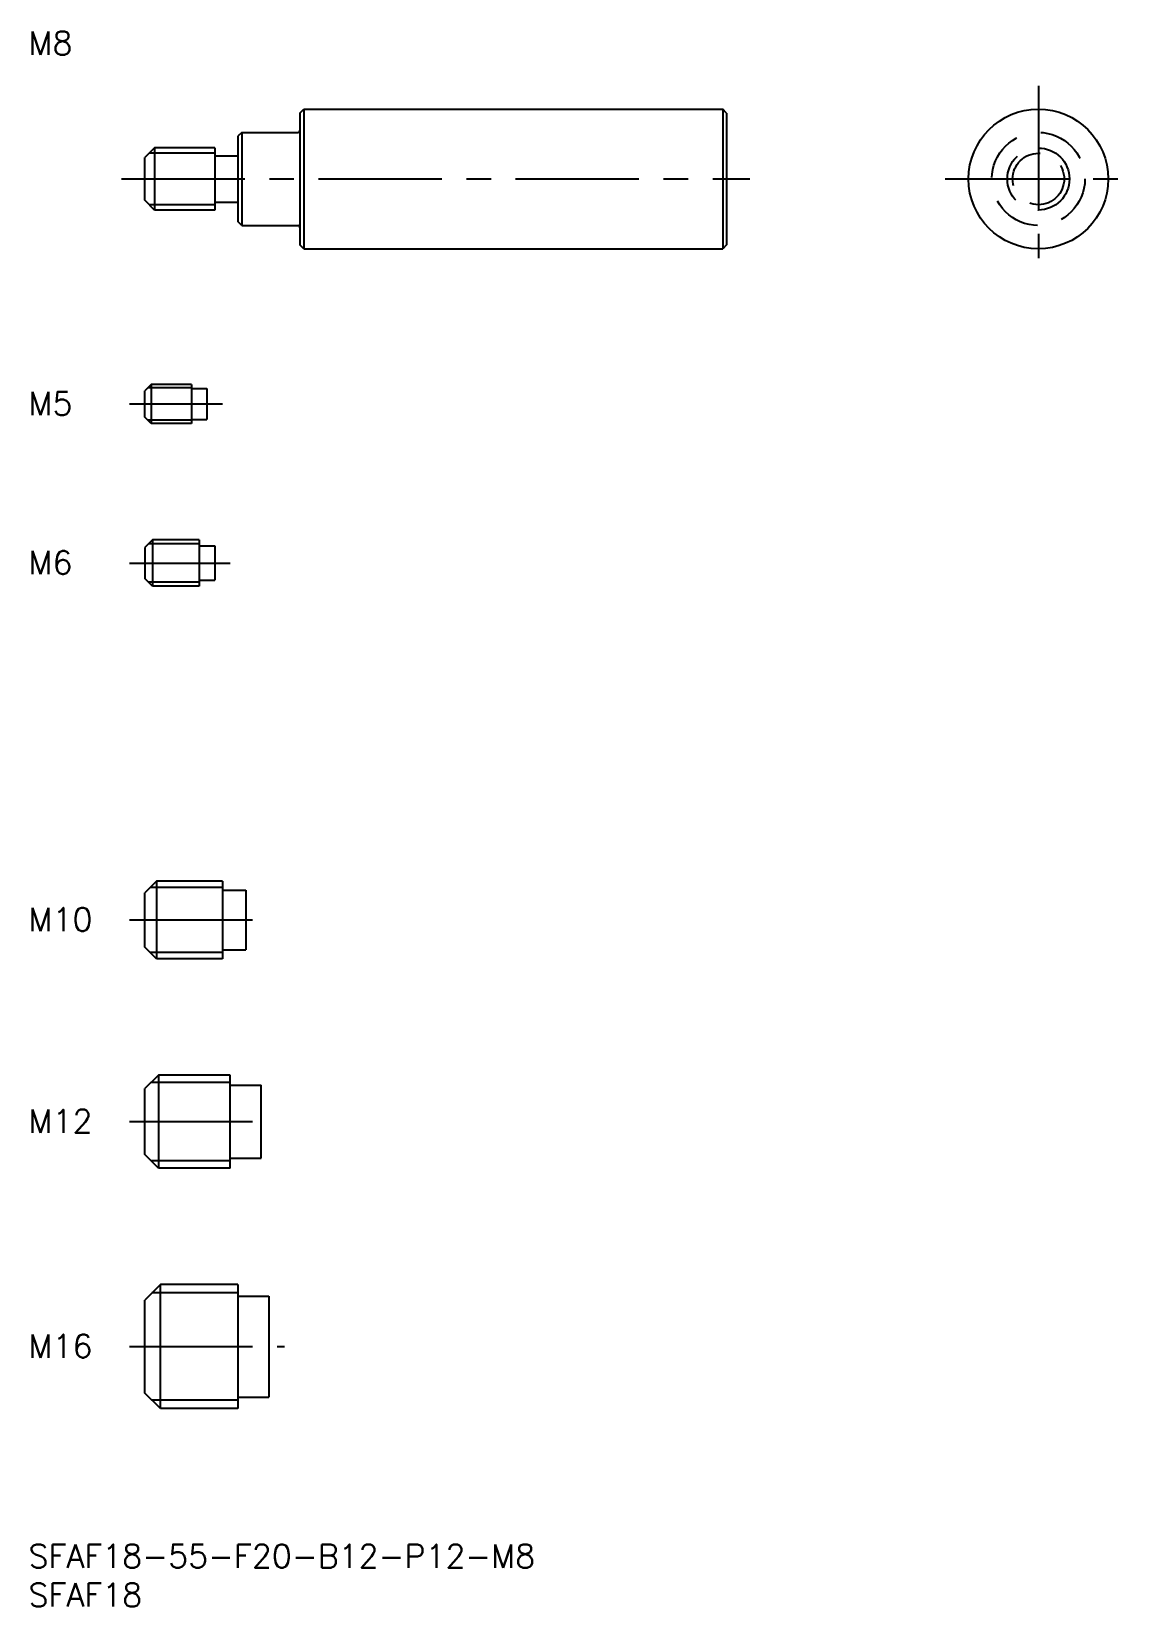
# Model space of a CAD drawing. Extents: x 0 to 142, y -8 to 195.
import ezdxf

# ---------------------------------------------------------------- set-up
doc = ezdxf.new("R2010")
doc.units = 0
doc.header["$LTSCALE"] = 0.5
doc.linetypes.add('CENTER', pattern=[50.8, 31.75, -6.35, 6.35, -6.35])
doc.linetypes.add('DASHED', pattern=[19.05, 12.7, -6.35])
for name, color, linetype in [('MSM_CENTER', 1, 'CENTER'), ('MSM_CONTINUOUS', 7, 'CONTINUOUS'), ('MSM_DASHED', 4, 'DASHED'), ('MSM_NARROW', 5, 'CONTINUOUS'), ('MSM_PART_NUMBER', 7, 'CONTINUOUS')]:
    doc.layers.add(name, color=color, linetype=linetype)
doc.styles.get("Standard").update_dxf_attribs({"font": 'txt.shx', "height": 1, "bigfont": 'bigfont.shx'})

# ---------------------------------------------------------------- blocks, each defined once
blk = doc.blocks.new('*U14')
at = {"layer": 'MSM_PART_NUMBER'}
blk.add_text('SFAF18-55-F20-B12-P12-M8', height=3, dxfattribs=at).set_placement((0, -3))
blk = doc.blocks.new('*U15')
at = {"layer": 'MSM_PART_NUMBER'}
blk.add_text('SFAF18', height=3, dxfattribs=at).set_placement((0, -8))
blk = doc.blocks.new('*U16')
at = {"layer": 'MSM_PART_NUMBER'}
blk.add_text('M16', height=3, dxfattribs=at).set_placement((0, 24.06))
blk = doc.blocks.new('*U17')
at = {"layer": 'MSM_PART_NUMBER'}
blk.add_text('M12', height=3, dxfattribs=at).set_placement((0, 53.06))
blk = doc.blocks.new('*U18')
at = {"layer": 'MSM_PART_NUMBER'}
blk.add_text('M10', height=3, dxfattribs=at).set_placement((0, 79.06))
blk = doc.blocks.new('*U19')
at = {"layer": 'MSM_PART_NUMBER'}
blk.add_text('M8', height=3, dxfattribs=at).set_placement((0, 192.01))
blk = doc.blocks.new('*U20')
at = {"layer": 'MSM_PART_NUMBER'}
blk.add_text('M5', height=3, dxfattribs=at).set_placement((0, 145.56))
blk = doc.blocks.new('*U21')
at = {"layer": 'MSM_PART_NUMBER'}
blk.add_text('M6', height=3, dxfattribs=at).set_placement((0, 125.06))

msp = doc.modelspace()

# ---------------------------------------------------------------- linework, layer by layer
at = {"layer": 'MSM_CENTER'}
for p, q in [((130.19, 188), (130.19, 164)), ((12, 176), (93, 176)), ((118.19, 176), (142.19, 176)), ((13, 147), (25, 147)), ((13, 126.5), (26, 126.5)), ((13, 80.5), (30, 80.5)), ((13, 54.5), (32, 54.5)), ((13, 25.5), (33, 25.5))]:
    msp.add_line(p, q, dxfattribs=at)
at = {"layer": 'MSM_CONTINUOUS'}
for p, q in [((35, 184.5), (35.5, 185)), ((35.5, 185), (89.5, 185)), ((35.5, 185), (35.5, 167)), ((90, 184.5), (89.5, 185)), ((89.5, 185), (89.5, 167)), ((35, 184.5), (35, 167.5)), ((90, 184.5), (90, 167.5)), ((27.5, 182), (27, 181.5)), ((27, 181.5), (27, 170.5)), ((27.5, 182), (27.5, 170)), ((27.5, 182), (34.7, 182)), ((16.25, 180), (15, 178.75)), ((15, 173.25), (15, 178.75)), ((24, 180), (16.25, 180)), ((16.25, 180), (16.25, 172)), ((24, 180), (24, 172)), ((24, 179), (27, 179)), ((16.25, 172), (15, 173.25)), ((24, 173), (27, 173)), ((24, 172), (16.25, 172)), ((27.5, 170), (27, 170.5)), ((27.5, 170), (34.7, 170)), ((35.5, 167), (35, 167.5)), ((35.5, 167), (89.5, 167)), ((90, 167.5), (89.5, 167)), ((15.8, 149.5), (15, 148.7)), ((15, 145.3), (15, 148.7)), ((21, 149.5), (15.8, 149.5)), ((15.8, 149.5), (15.8, 144.5)), ((21, 149.5), (21, 144.5)), ((21, 149), (23, 149)), ((23, 149), (23, 145)), ((15.8, 144.5), (15, 145.3)), ((21, 144.5), (15.8, 144.5)), ((21, 145), (23, 145)), ((16, 129.5), (15, 128.5)), ((15, 128.5), (15, 124.5)), ((22, 129.5), (16, 129.5)), ((16, 129.5), (16, 123.5)), ((22, 129.5), (22, 123.5)), ((22, 128.7), (24, 128.7)), ((24, 128.7), (24, 124.3)), ((16, 123.5), (15, 124.5)), ((22, 124.3), (24, 124.3)), ((22, 123.5), (16, 123.5)), ((16.5, 85.5), (15, 84)), ((25, 85.5), (16.5, 85.5)), ((16.5, 85.5), (16.5, 75.5)), ((25, 85.5), (25, 75.5)), ((15, 77), (15, 84)), ((25, 84.35), (28, 84.35)), ((28, 84.35), (28, 76.65)), ((16.5, 75.5), (15, 77)), ((25, 75.5), (16.5, 75.5)), ((25, 76.65), (28, 76.65)), ((16.75, 60.5), (15, 58.75)), ((26, 60.5), (16.75, 60.5)), ((16.75, 60.5), (16.75, 48.5)), ((26, 48.5), (26, 60.5)), ((26, 59.2), (30, 59.2)), ((30, 49.8), (30, 59.2)), ((15, 50.25), (15, 58.75)), ((16.75, 48.5), (15, 50.25)), ((26, 49.8), (30, 49.8)), ((26, 48.5), (16.75, 48.5)), ((17, 33.5), (15, 31.5)), ((27, 33.5), (17, 33.5)), ((17, 17.5), (17, 33.5)), ((27, 33.5), (27, 17.5)), ((15, 19.5), (15, 31.5)), ((27, 32), (31, 32)), ((31, 32), (31, 19)), ((17, 17.5), (15, 19.5)), ((27, 19), (31, 19)), ((27, 17.5), (17, 17.5))]:
    msp.add_line(p, q, dxfattribs=at)
msp.add_circle((130.19, 176), 9, dxfattribs=at)
for centre, start, end in [((34.7, 182.3), 270, 0), ((34.7, 169.7), 0, 90)]:
    msp.add_arc(centre, 0.3, start, end, dxfattribs=at)
at = {"layer": 'MSM_DASHED'}
for radius in [6, 4, 3.32]:
    msp.add_circle((130.19, 176), radius, dxfattribs=at)
at = {"layer": 'MSM_NARROW'}
for p, q in [((24, 179.32), (15.57, 179.32)), ((24, 172.68), (15.57, 172.68)), ((21, 149.07), (15.37, 149.07)), ((21, 144.93), (15.37, 144.93)), ((22, 128.96), (15.46, 128.96)), ((22, 124.04), (15.46, 124.04)), ((25, 84.69), (15.69, 84.69)), ((25, 76.31), (15.69, 76.31)), ((26, 59.55), (15.8, 59.55)), ((26, 49.45), (15.8, 49.45)), ((27, 32.42), (15.92, 32.42)), ((27, 18.58), (15.92, 18.58))]:
    msp.add_line(p, q, dxfattribs=at)

# ---------------------------------------------------------------- block references
at = {"layer": 'MSM_CONTINUOUS'}
for name in ['*U19', '*U20', '*U21', '*U18', '*U17', '*U16', '*U14', '*U15']:
    msp.add_blockref(name, (0, 0), dxfattribs=at)

doc.saveas('drawing.dxf')
